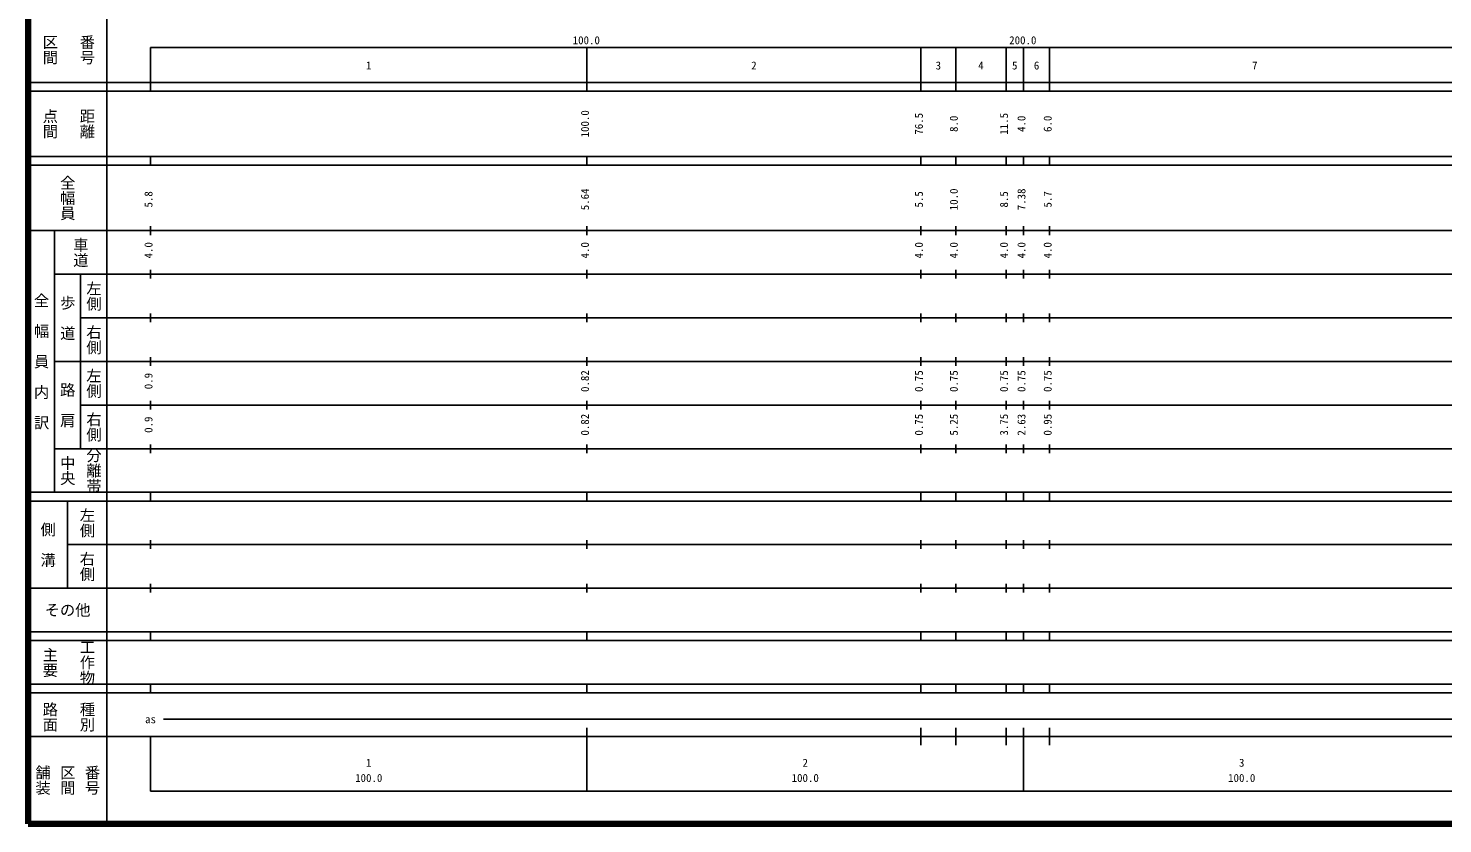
# Model space of a CAD drawing. Units: millimetres on the paper, enlarged 1000 times. Extents: x 40000 to 680000, y 20000 to 380000.
# Drawn here: x 40000 to 364048, y 20000 to 202409 of the extents above; entities that cross this region are included whole.
import ezdxf
from ezdxf.enums import TextEntityAlignment as Align

# ---------------------------------------------------------------- set-up
doc = ezdxf.new("R2010")
doc.units = ezdxf.units.MM
doc.header["$LTSCALE"] = 1000
doc.layers.add('M-TTL', color=2, linetype='Continuous', lineweight=140)
doc.layers.add('M-TTL-BAND', color=7, linetype='Continuous', lineweight=25)
doc.styles.add('@ＭＳ ゴシック', font='')
doc.styles.add('ＭＳ ゴシック', font='')
doc.styles.get('@ＭＳ ゴシック').set_extended_font_data('@MS Gothic')
doc.styles.get('ＭＳ ゴシック').set_extended_font_data('MS Gothic')

msp = doc.modelspace()

# ---------------------------------------------------------------- linework, layer by layer
at = {"layer": 'M-TTL'}
for p, q in [((40000, 380000), (40000, 20000)), ((40000, 20000), (680000, 20000))]:
    msp.add_line(p, q, dxfattribs=at)
at = {"layer": 'M-TTL-BAND'}
for p, q in [((58000, 370000), (58000, 20000)), ((68000, 198000), (579000, 198000)), ((68000, 198000), (68000, 188000)), ((168000, 188000), (168000, 198000)), ((244500, 188000), (244500, 198000)), ((252500, 188000), (252500, 198000)), ((264000, 188000), (264000, 198000)), ((268000, 188000), (268000, 198000)), ((274000, 188000), (274000, 198000)), ((40000, 190000), (579000, 190000)), ((40000, 188000), (579000, 188000)), ((40000, 173000), (579000, 173000)), ((68000, 171000), (68000, 173000)), ((168000, 171000), (168000, 173000)), ((244500, 171000), (244500, 173000)), ((252500, 171000), (252500, 173000)), ((264000, 171000), (264000, 173000)), ((268000, 171000), (268000, 173000)), ((274000, 171000), (274000, 173000)), ((40000, 171000), (579000, 171000)), ((40000, 156000), (579000, 156000)), ((46000, 96000), (46000, 156000)), ((68000, 155000), (68000, 157000)), ((168000, 155000), (168000, 157000)), ((244500, 155000), (244500, 157000)), ((252500, 155000), (252500, 157000)), ((264000, 155000), (264000, 157000)), ((268000, 155000), (268000, 157000)), ((274000, 155000), (274000, 157000)), ((46000, 146000), (579000, 146000)), ((52000, 146000), (52000, 106000)), ((68000, 145000), (68000, 147000)), ((168000, 145000), (168000, 147000)), ((244500, 145000), (244500, 147000)), ((252500, 145000), (252500, 147000)), ((264000, 145000), (264000, 147000)), ((268000, 145000), (268000, 147000)), ((274000, 145000), (274000, 147000)), ((68000, 135000), (68000, 137000)), ((168000, 135000), (168000, 137000)), ((244500, 135000), (244500, 137000)), ((252500, 135000), (252500, 137000)), ((264000, 135000), (264000, 137000)), ((268000, 135000), (268000, 137000)), ((274000, 135000), (274000, 137000)), ((52000, 136000), (579000, 136000)), ((68000, 125000), (68000, 127000)), ((168000, 125000), (168000, 127000)), ((244500, 125000), (244500, 127000)), ((252500, 125000), (252500, 127000)), ((264000, 125000), (264000, 127000)), ((268000, 125000), (268000, 127000)), ((274000, 125000), (274000, 127000)), ((46000, 126000), (579000, 126000)), ((68000, 115000), (68000, 117000)), ((168000, 115000), (168000, 117000)), ((244500, 115000), (244500, 117000)), ((252500, 115000), (252500, 117000)), ((264000, 115000), (264000, 117000)), ((268000, 115000), (268000, 117000)), ((274000, 115000), (274000, 117000)), ((52000, 116000), (579000, 116000)), ((68000, 105000), (68000, 107000)), ((168000, 105000), (168000, 107000)), ((244500, 105000), (244500, 107000)), ((252500, 105000), (252500, 107000)), ((264000, 105000), (264000, 107000)), ((268000, 105000), (268000, 107000)), ((274000, 105000), (274000, 107000)), ((46000, 106000), (579000, 106000)), ((40000, 96000), (579000, 96000)), ((40000, 94000), (579000, 94000)), ((49000, 94000), (49000, 74000)), ((68000, 94000), (68000, 96000)), ((168000, 94000), (168000, 96000)), ((244500, 94000), (244500, 96000)), ((252500, 94000), (252500, 96000)), ((264000, 94000), (264000, 96000)), ((268000, 94000), (268000, 96000)), ((274000, 94000), (274000, 96000)), ((68000, 83000), (68000, 85000)), ((168000, 83000), (168000, 85000)), ((244500, 83000), (244500, 85000)), ((252500, 83000), (252500, 85000)), ((264000, 83000), (264000, 85000)), ((268000, 83000), (268000, 85000)), ((274000, 83000), (274000, 85000)), ((49000, 84000), (579000, 84000)), ((68000, 73000), (68000, 75000)), ((168000, 73000), (168000, 75000)), ((244500, 73000), (244500, 75000)), ((252500, 73000), (252500, 75000)), ((264000, 73000), (264000, 75000)), ((268000, 73000), (268000, 75000)), ((274000, 73000), (274000, 75000)), ((40000, 74000), (579000, 74000)), ((40000, 64000), (579000, 64000)), ((40000, 62000), (579000, 62000)), ((68000, 62000), (68000, 64000)), ((168000, 62000), (168000, 64000)), ((244500, 62000), (244500, 64000)), ((252500, 62000), (252500, 64000)), ((264000, 62000), (264000, 64000)), ((268000, 62000), (268000, 64000)), ((274000, 62000), (274000, 64000)), ((40000, 52000), (579000, 52000)), ((68000, 50000), (68000, 52000)), ((168000, 50000), (168000, 52000)), ((244500, 50000), (244500, 52000)), ((252500, 50000), (252500, 52000)), ((264000, 50000), (264000, 52000)), ((268000, 50000), (268000, 52000)), ((274000, 50000), (274000, 52000)), ((40000, 50000), (579000, 50000)), ((71000, 44000), (565000, 44000)), ((40000, 40000), (579000, 40000)), ((68000, 40000), (68000, 27500)), ((168000, 27500), (168000, 42000)), ((244500, 38000), (244500, 42000)), ((252500, 38000), (252500, 42000)), ((264000, 38000), (264000, 42000)), ((268000, 27500), (268000, 42000)), ((274000, 38000), (274000, 42000)), ((68000, 27500), (579000, 27500))]:
    msp.add_line(p, q, dxfattribs=at)

# ---------------------------------------------------------------- texts
at = {"layer": 'M-TTL-BAND', "style": '@ＭＳ ゴシック'}
for s, p in [('区間', (45000, 197500)), ('番号', (53500, 197500)), ('点間', (45000, 180500)), ('距離', (53500, 180500)), ('全幅員', (49000, 163500)), ('車道', (52000, 151000)), ('左側', (55000, 141000)), ('全\u3000幅\u3000員\u3000内\u3000訳', (43000, 126000)), ('歩\u3000道', (49000, 136000)), ('右側', (55000, 131000)), ('左側', (55000, 121000)), ('路\u3000肩', (49000, 116000)), ('右側', (55000, 111000)), ('中央', (49000, 101000)), ('分離帯', (55000, 101000)), ('左側', (53500, 89000)), ('側\u3000溝', (44500, 84000)), ('右側', (53500, 79000)), ('工作物', (53500, 57000)), ('主要', (45000, 57000)), ('路面', (45000, 44500)), ('種別', (53500, 44500)), ('舗装', (43333, 30000)), ('区間', (49000, 30000)), ('番号', (54667, 30000))]:
    msp.add_text(s, height=2566, rotation=270, dxfattribs=at).set_placement(p, align=Align.MIDDLE_CENTER)
at = {"layer": 'M-TTL-BAND', "style": 'ＭＳ ゴシック'}
for s, p in [('100.0', (167844, 198195)), ('200.0', (267844, 198195)), ('1', (118000, 192405)), ('2', (206250, 192405)), ('3', (248500, 192405)), ('4', (258250, 192405)), ('5', (266000, 192405)), ('6', (271000, 192405)), ('7', (321000, 192405)), ('as', (68000, 42500)), ('1', (118000, 32523)), ('2', (218000, 32523)), ('3', (318000, 32523)), ('100.0', (118000, 29033)), ('100.0', (218000, 29033)), ('100.0', (318000, 29033))]:
    msp.add_text(s, height=1833, dxfattribs=at).set_placement(p, align=Align.BOTTOM_CENTER)
for s, p in [('100.0', (169000, 180500)), ('76.5', (245500, 180500)), ('8.0', (253500, 180500)), ('11.5', (265000, 180500)), ('4.0', (269000, 180500)), ('6.0', (275000, 180500)), ('5.64', (169000, 163174)), ('10.0', (253500, 163174)), ('7.38', (269000, 163174)), ('5.8', (69000, 163174)), ('5.5', (245500, 163174)), ('8.5', (265000, 163174)), ('5.7', (275000, 163174)), ('4.0', (69000, 151500)), ('4.0', (169000, 151500)), ('4.0', (245500, 151500)), ('4.0', (253500, 151500)), ('4.0', (265000, 151500)), ('4.0', (269000, 151500)), ('4.0', (275000, 151500)), ('0.9', (69000, 121500)), ('0.82', (169000, 121500)), ('0.75', (245500, 121500)), ('0.75', (253500, 121500)), ('0.75', (265000, 121500)), ('0.75', (269000, 121500)), ('0.75', (275000, 121500)), ('0.82', (169000, 111500)), ('0.75', (245500, 111500)), ('5.25', (253500, 111500)), ('3.75', (265000, 111500)), ('2.63', (269000, 111500)), ('0.95', (275000, 111500)), ('0.9', (69000, 111500))]:
    msp.add_text(s, height=1833, rotation=90, dxfattribs=at).set_placement(p, align=Align.BOTTOM_CENTER)
msp.add_text('その他', height=2566, dxfattribs=at).set_placement((49000, 69000), align=Align.MIDDLE_CENTER)

doc.saveas('drawing.dxf')
